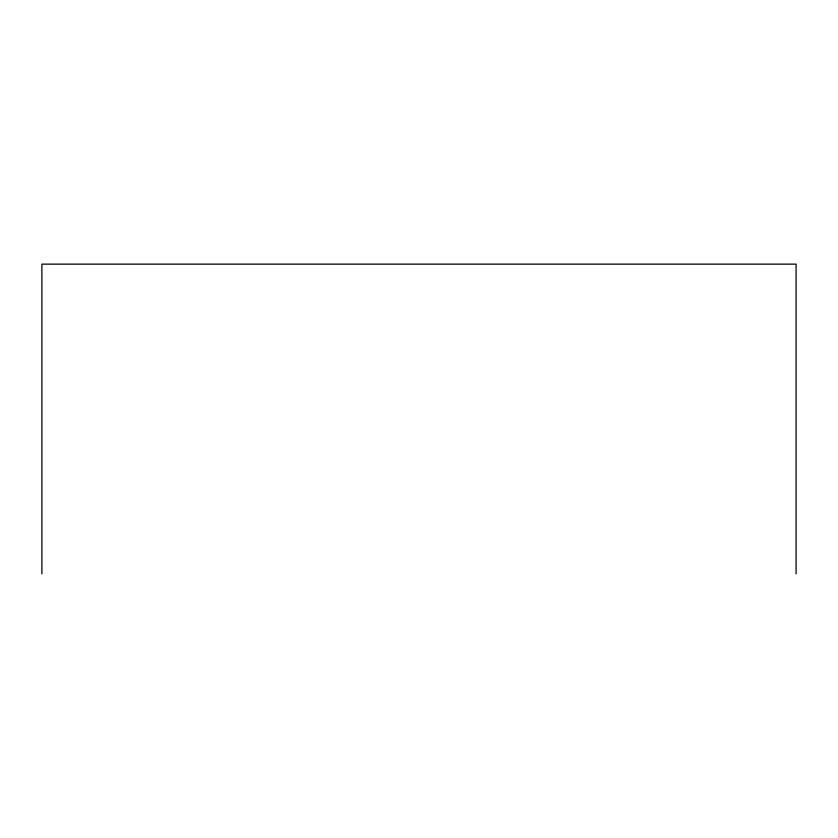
<?xml version="1.0" encoding="UTF-8"?>
<svg xmlns="http://www.w3.org/2000/svg" width="838" height="838" viewBox="0 0 838 838"><rect width="100%" height="100%" fill="white"/><g stroke="black" fill="none" stroke-linecap="round" stroke-linejoin="round"><path stroke-width="1.26" d="M796.1 573.862L796.1 264.138L41.9 264.138L41.9 573.862"/></g></svg>
